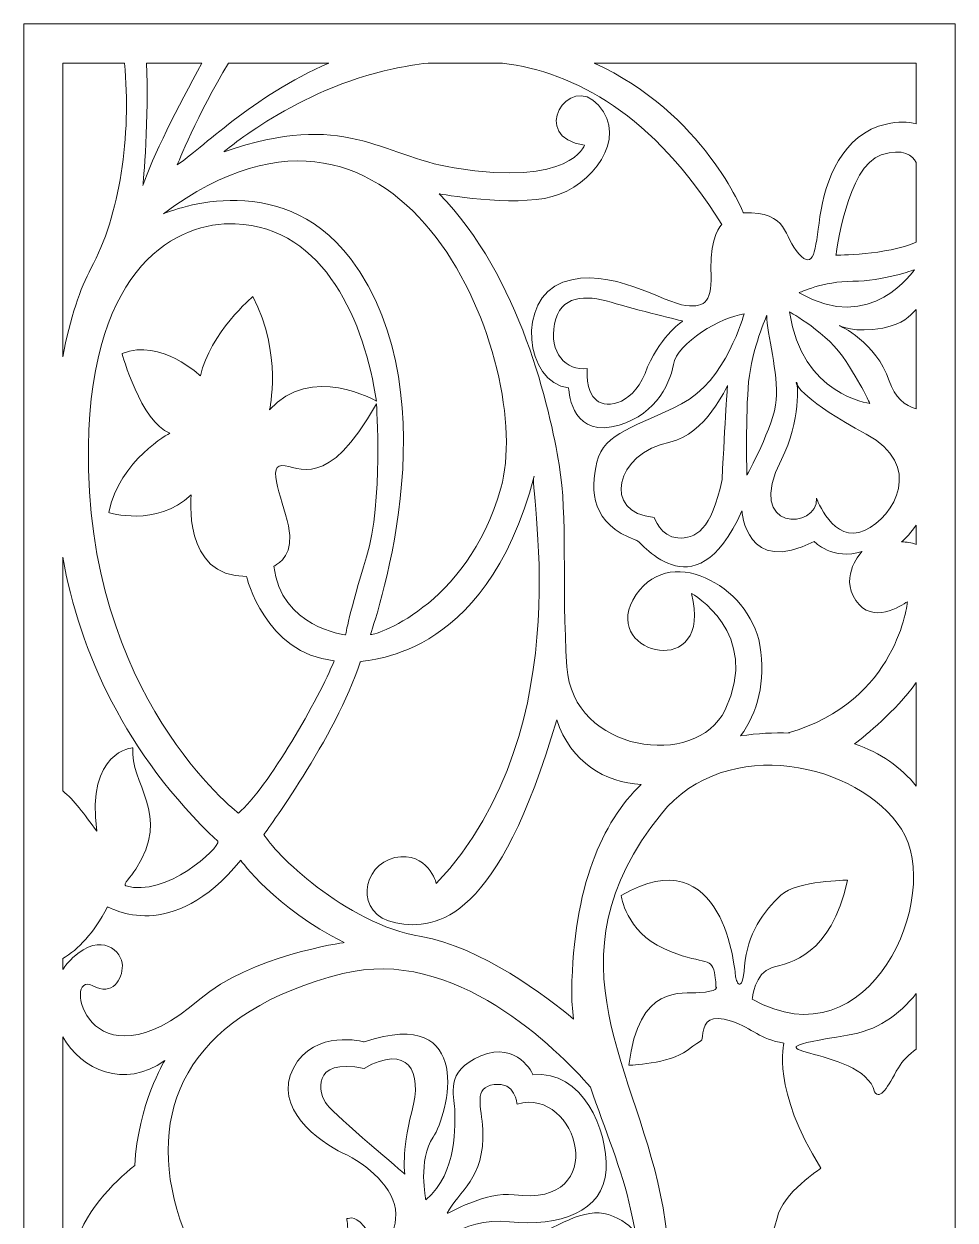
# Model space of a CAD drawing. Header units: centimetres. Extents: x -9.5 to 9.1, y -12.9 to 13.6.
# Drawn here: x 0.66 to 9.12, y 2.77 to 13.62 of the extents above; entities that cross this region are included whole.
import ezdxf

# ---------------------------------------------------------------- set-up
doc = ezdxf.new("R2010")
doc.units = ezdxf.units.CM
doc.header["$MEASUREMENT"] = 0
doc.layers.add('layer 1', color=7, linetype='Continuous')

msp = doc.modelspace()

# ---------------------------------------------------------------- linework, layer by layer
at = {"layer": 'layer 1', "color": 242, "lineweight": 9}
for points, knots in [([(0.66055, 13.62395), (0.66055, 13.62395), (1.52213, 13.62395), (1.52213, 13.62395), (1.52213, 13.62395), (1.52213, 13.62395), (1.72008, 13.62395), (1.72008, 13.62395), (1.72008, 13.62395), (1.72008, 13.62395), (2.47396, 13.62395), (2.47396, 13.62395), (2.47396, 13.62395), (2.47396, 13.62395), (2.76119, 13.62395), (2.76119, 13.62395), (2.76119, 13.62395), (2.76119, 13.62395), (9.11669, 13.62395), (9.11669, 13.62395), (9.11669, 13.62395), (9.11669, 13.62395), (9.11669, 12.44206), (9.11669, 12.44206), (9.11669, 12.44206), (9.11669, 12.44206), (9.11669, 11.17167), (9.11669, 11.17167), (9.11669, 11.17167), (9.11669, 11.17167), (9.11669, 10.15426), (9.11669, 10.15426), (9.11669, 10.15426), (9.11669, 10.15426), (9.11669, 9.84898), (9.11669, 9.84898), (9.11669, 9.84898), (9.11669, 9.84898), (9.11669, 3.67376), (9.11669, 3.67376), (9.11669, 3.67376), (9.11669, 3.67376), (9.11669, 3.11255), (9.11669, 3.11255), (9.11669, 3.11255), (9.11669, 3.11255), (9.11669, 2.67914), (9.11669, 2.67914), (9.11669, 2.67914), (9.11669, 2.67914), (9.11669, 1.79197), (9.11669, 1.79197), (9.11669, 1.79197), (9.11669, 1.79197), (9.11669, -2.41569), (9.11669, -2.41569), (9.11669, -2.41569), (9.11669, -2.41569), (9.11669, -2.86143), (9.11669, -2.86143), (9.11669, -2.86143), (9.11669, -2.86143), (9.11669, -6.16252), (9.11669, -6.16252), (9.11669, -6.16252), (9.11669, -6.16252), (9.11669, -8.37436), (9.11669, -8.37436), (9.11669, -8.37436), (9.11669, -8.37436), (9.11669, -10.12692), (9.11669, -10.12692), (9.11669, -10.12692), (9.11669, -10.12692), (9.11669, -10.74011), (9.11669, -10.74011), (9.11669, -10.74011), (9.11669, -10.74011), (9.11669, -11.76741), (9.11669, -11.76741), (9.11669, -11.76741), (9.11669, -11.76741), (9.11669, -12.38402), (9.11669, -12.38402), (9.11669, -12.38402), (9.11669, -12.38402), (9.11669, -12.67373), (9.11669, -12.67373), (9.11669, -12.67373), (9.11669, -12.67373), (9.11669, -12.87197), (9.11669, -12.87197), (9.11669, -12.87197), (9.11669, -12.87197), (8.95641, -12.87197), (8.95641, -12.87197), (8.95641, -12.87197), (8.95641, -12.87197), (8.24665, -12.87197), (8.24665, -12.87197), (8.24665, -12.87197), (8.24665, -12.87197), (7.98841, -12.87197), (7.98841, -12.87197), (7.98841, -12.87197), (7.98841, -12.87197), (7.01278, -12.87197), (7.01278, -12.87197), (7.01278, -12.87197), (7.01278, -12.87197), (6.68782, -12.87197), (6.68782, -12.87197), (6.68782, -12.87197), (6.68782, -12.87197), (5.78453, -12.87197), (5.78453, -12.87197), (5.78453, -12.87197), (5.78453, -12.87197), (3.74578, -12.87197), (3.74578, -12.87197), (3.74578, -12.87197), (3.74578, -12.87197), (2.51588, -12.87197), (2.51588, -12.87197), (2.51588, -12.87197), (2.51588, -12.87197), (1.77252, -12.87197), (1.77252, -12.87197), (1.77252, -12.87197), (1.77252, -12.87197), (1.7622, -12.87197), (1.7622, -12.87197), (1.7622, -12.87197), (1.7622, -12.87197), (1.53971, -12.87197), (1.53971, -12.87197), (1.53971, -12.87197), (1.53971, -12.87197), (0.66055, -12.87197), (0.66055, -12.87197), (0.66055, -12.87197), (0.66055, -12.87197), (0.66055, -10.93718), (0.66055, -10.93718), (0.66055, -10.93718), (0.66055, -10.93718), (0.66055, -10.2472), (0.66055, -10.2472), (0.66055, -10.2472), (0.66055, -10.2472), (0.66055, -6.91319), (0.66055, -6.91319), (0.66055, -6.91319), (0.66055, -6.91319), (0.66055, -6.44379), (0.66055, -6.44379), (0.66055, -6.44379), (0.66055, -6.44379), (0.66055, -4.87781), (0.66055, -4.87781), (0.66055, -4.87781), (0.66055, -4.87781), (0.66055, -4.29674), (0.66055, -4.29674), (0.66055, -4.29674), (0.66055, -4.29674), (0.66055, 2.63289), (0.66055, 2.63289), (0.66055, 2.63289), (0.66055, 2.63289), (0.66055, 2.89547), (0.66055, 2.89547), (0.66055, 2.89547), (0.66055, 2.89547), (0.66055, 5.03908), (0.66055, 5.03908), (0.66055, 5.03908), (0.66055, 5.03908), (0.66055, 5.66925), (0.66055, 5.66925), (0.66055, 5.66925), (0.66055, 5.66925), (0.66055, 6.14098), (0.66055, 6.14098), (0.66055, 6.14098), (0.66055, 6.14098), (0.66055, 6.77482), (0.66055, 6.77482), (0.66055, 6.77482), (0.66055, 6.77482), (0.66055, 13.62395), (0.66055, 13.62395)], [0, 0, 0, 0, 0.02040816, 0.02040816, 0.02040816, 0.02040816, 0.04081633, 0.04081633, 0.04081633, 0.04081633, 0.06122449, 0.06122449, 0.06122449, 0.06122449, 0.08163265, 0.08163265, 0.08163265, 0.08163265, 0.10204082, 0.10204082, 0.10204082, 0.10204082, 0.12244898, 0.12244898, 0.12244898, 0.12244898, 0.14285714, 0.14285714, 0.14285714, 0.14285714, 0.16326531, 0.16326531, 0.16326531, 0.16326531, 0.18367347, 0.18367347, 0.18367347, 0.18367347, 0.20408163, 0.20408163, 0.20408163, 0.20408163, 0.2244898, 0.2244898, 0.2244898, 0.2244898, 0.24489796, 0.24489796, 0.24489796, 0.24489796, 0.26530612, 0.26530612, 0.26530612, 0.26530612, 0.28571429, 0.28571429, 0.28571429, 0.28571429, 0.30612245, 0.30612245, 0.30612245, 0.30612245, 0.32653061, 0.32653061, 0.32653061, 0.32653061, 0.34693878, 0.34693878, 0.34693878, 0.34693878, 0.36734694, 0.36734694, 0.36734694, 0.36734694, 0.3877551, 0.3877551, 0.3877551, 0.3877551, 0.40816327, 0.40816327, 0.40816327, 0.40816327, 0.42857143, 0.42857143, 0.42857143, 0.42857143, 0.44897959, 0.44897959, 0.44897959, 0.44897959, 0.46938776, 0.46938776, 0.46938776, 0.46938776, 0.48979592, 0.48979592, 0.48979592, 0.48979592, 0.51020408, 0.51020408, 0.51020408, 0.51020408, 0.53061224, 0.53061224, 0.53061224, 0.53061224, 0.55102041, 0.55102041, 0.55102041, 0.55102041, 0.57142857, 0.57142857, 0.57142857, 0.57142857, 0.59183673, 0.59183673, 0.59183673, 0.59183673, 0.6122449, 0.6122449, 0.6122449, 0.6122449, 0.63265306, 0.63265306, 0.63265306, 0.63265306, 0.65306122, 0.65306122, 0.65306122, 0.65306122, 0.67346939, 0.67346939, 0.67346939, 0.67346939, 0.69387755, 0.69387755, 0.69387755, 0.69387755, 0.71428571, 0.71428571, 0.71428571, 0.71428571, 0.73469388, 0.73469388, 0.73469388, 0.73469388, 0.75510204, 0.75510204, 0.75510204, 0.75510204, 0.7755102, 0.7755102, 0.7755102, 0.7755102, 0.79591837, 0.79591837, 0.79591837, 0.79591837, 0.81632653, 0.81632653, 0.81632653, 0.81632653, 0.83673469, 0.83673469, 0.83673469, 0.83673469, 0.85714286, 0.85714286, 0.85714286, 0.85714286, 0.87755102, 0.87755102, 0.87755102, 0.87755102, 0.89795918, 0.89795918, 0.89795918, 0.89795918, 0.91836735, 0.91836735, 0.91836735, 0.91836735, 0.93877551, 0.93877551, 0.93877551, 0.93877551, 0.95918367, 0.95918367, 0.95918367, 0.95918367, 1, 1, 1, 1]), ([(3.80827, 8.08123), (3.81132, 8.06092), (4.68094, 8.31624), (4.99204, 9.41114), (4.99204, 9.41114), (5.30315, 10.50604), (4.1348, 13.5475), (1.92879, 11.90145), (1.92879, 11.90145), (1.92879, 11.90145), (2.97535, 12.35516), (3.6253, 11.49476), (3.6253, 11.49476), (4.59226, 10.21461), (3.80522, 8.10153), (3.80827, 8.08123)], [0, 0, 0, 0, 0.2, 0.2, 0.2, 0.2, 0.4, 0.4, 0.4, 0.4, 0.6, 0.6, 0.6, 0.6, 1, 1, 1, 1]), ([(1.01289, 13.26878), (1.01289, 13.26878), (1.57401, 13.26878), (1.57401, 13.26878), (1.57401, 13.26878), (1.63724, 12.60866), (1.53203, 11.88565), (1.2693, 11.40395), (1.2693, 11.40395), (1.17558, 11.23212), (1.07889, 10.95258), (1.01289, 10.60141), (1.01289, 10.60141), (1.01289, 10.60141), (1.01289, 13.26878), (1.01289, 13.26878)], [0, 0, 0, 0, 0.2, 0.2, 0.2, 0.2, 0.4, 0.4, 0.4, 0.4, 0.6, 0.6, 0.6, 0.6, 1, 1, 1, 1]), ([(1.77279, 13.26878), (1.77279, 13.26878), (2.27706, 13.26878), (2.27706, 13.26878), (2.27706, 13.26878), (2.06134, 12.87274), (1.82312, 12.40972), (1.74197, 12.15685), (1.74197, 12.15685), (1.74197, 12.15685), (1.80012, 12.80181), (1.77279, 13.26878)], [0, 0, 0, 0, 0.25, 0.25, 0.25, 0.25, 0.5, 0.5, 0.5, 0.5, 1, 1, 1, 1]), ([(2.51974, 13.26878), (2.51974, 13.26878), (3.42992, 13.26878), (3.42992, 13.26878), (3.42992, 13.26878), (2.73271, 12.96676), (2.27051, 12.48643), (2.05362, 12.34524), (2.05362, 12.34524), (2.05362, 12.34524), (2.23631, 12.80598), (2.51974, 13.26878)], [0, 0, 0, 0, 0.25, 0.25, 0.25, 0.25, 0.5, 0.5, 0.5, 0.5, 1, 1, 1, 1]), ([(7.61151, 7.18567), (7.4718, 7.19101), (7.32181, 7.18472), (7.1691, 7.16001), (7.1691, 7.16001), (7.32149, 7.37089), (7.40004, 7.65066), (7.34382, 7.98423), (7.34382, 7.98423), (7.25304, 8.52315), (6.49236, 8.94155), (6.19134, 8.39436), (6.19134, 8.39436), (5.91614, 7.894), (6.92934, 7.65814), (6.7227, 8.45367), (6.7227, 8.45367), (6.7227, 8.45367), (7.36335, 8.09579), (7.02771, 7.3962), (7.02771, 7.3962), (6.76699, 6.85266), (5.64035, 7.0108), (5.59113, 7.78657), (5.59113, 7.78657), (5.54191, 8.56234), (5.60166, 9.13592), (5.52097, 9.62395), (5.52097, 9.62395), (5.44028, 10.11197), (5.17001, 11.336), (4.43019, 12.08177), (4.43019, 12.08177), (4.43019, 12.08177), (5.10228, 11.95945), (5.45901, 12.0563), (5.45901, 12.0563), (5.81574, 12.15315), (6.15207, 12.5792), (5.87951, 12.88578), (5.87951, 12.88578), (5.60695, 13.19236), (5.23879, 12.58717), (5.75182, 12.52428), (5.75182, 12.52428), (5.75182, 12.52428), (5.62989, 12.14225), (4.56809, 12.31689), (4.56809, 12.31689), (3.89005, 12.42838), (3.58094, 12.84491), (2.47837, 12.46394), (2.47837, 12.46394), (2.47837, 12.46394), (3.13949, 13.03283), (4.01339, 13.21622), (4.01339, 13.21622), (4.11564, 13.23768), (4.22176, 13.25582), (4.3309, 13.26878), (4.3309, 13.26878), (4.3309, 13.26878), (5.00654, 13.26878), (5.00654, 13.26878), (5.00654, 13.26878), (5.66572, 13.18211), (6.3733, 12.80944), (6.99711, 11.80332), (6.99711, 11.80332), (6.99711, 11.80332), (6.88775, 11.69271), (6.89947, 11.39776), (6.89947, 11.39776), (6.9112, 11.10282), (6.85838, 11.04969), (6.6704, 11.0674), (6.6704, 11.0674), (6.48241, 11.08511), (5.97781, 11.43384), (5.55458, 11.2787), (5.55458, 11.2787), (5.13135, 11.12356), (5.20841, 10.36821), (5.60681, 10.31903), (5.60681, 10.31903), (5.60681, 10.31903), (5.62307, 9.89284), (5.99708, 9.96661), (5.99708, 9.96661), (6.37109, 10.04037), (6.52557, 10.33543), (6.55809, 10.53213), (6.55809, 10.53213), (6.59062, 10.72884), (6.99715, 10.96652), (7.20041, 10.99111), (7.20041, 10.99111), (7.20041, 10.99111), (7.03653, 10.37791), (6.63167, 10.17385), (6.63167, 10.17385), (6.22681, 9.96979), (5.92826, 9.91534), (5.86398, 9.64689), (5.86398, 9.64689), (5.79969, 9.37843), (5.81556, 9.08626), (6.21846, 8.93734), (6.21846, 8.93734), (6.23497, 8.97419), (6.74201, 8.21983), (7.18107, 9.20383), (7.18107, 9.20383), (7.18107, 9.20383), (7.21954, 8.60391), (7.83616, 8.92644), (7.83616, 8.92644), (7.83616, 8.92644), (8.00959, 8.74584), (8.27293, 8.83614), (8.27293, 8.83614), (8.27293, 8.83614), (8.06095, 8.61686), (8.21511, 8.39107), (8.21511, 8.39107), (8.36926, 8.16527), (8.62621, 8.34588), (8.684, 8.37815), (8.684, 8.37815), (8.684, 8.37815), (8.59743, 7.47091), (7.60045, 7.18852), (7.60045, 7.18852), (7.60045, 7.18852), (7.61151, 7.18567), (7.61151, 7.18567)], [0, 0, 0, 0, 0.02857143, 0.02857143, 0.02857143, 0.02857143, 0.05714286, 0.05714286, 0.05714286, 0.05714286, 0.08571429, 0.08571429, 0.08571429, 0.08571429, 0.11428571, 0.11428571, 0.11428571, 0.11428571, 0.14285714, 0.14285714, 0.14285714, 0.14285714, 0.17142857, 0.17142857, 0.17142857, 0.17142857, 0.2, 0.2, 0.2, 0.2, 0.22857143, 0.22857143, 0.22857143, 0.22857143, 0.25714286, 0.25714286, 0.25714286, 0.25714286, 0.28571429, 0.28571429, 0.28571429, 0.28571429, 0.31428571, 0.31428571, 0.31428571, 0.31428571, 0.34285714, 0.34285714, 0.34285714, 0.34285714, 0.37142857, 0.37142857, 0.37142857, 0.37142857, 0.4, 0.4, 0.4, 0.4, 0.42857143, 0.42857143, 0.42857143, 0.42857143, 0.45714286, 0.45714286, 0.45714286, 0.45714286, 0.48571429, 0.48571429, 0.48571429, 0.48571429, 0.51428571, 0.51428571, 0.51428571, 0.51428571, 0.54285714, 0.54285714, 0.54285714, 0.54285714, 0.57142857, 0.57142857, 0.57142857, 0.57142857, 0.6, 0.6, 0.6, 0.6, 0.62857143, 0.62857143, 0.62857143, 0.62857143, 0.65714286, 0.65714286, 0.65714286, 0.65714286, 0.68571429, 0.68571429, 0.68571429, 0.68571429, 0.71428571, 0.71428571, 0.71428571, 0.71428571, 0.74285714, 0.74285714, 0.74285714, 0.74285714, 0.77142857, 0.77142857, 0.77142857, 0.77142857, 0.8, 0.8, 0.8, 0.8, 0.82857143, 0.82857143, 0.82857143, 0.82857143, 0.85714286, 0.85714286, 0.85714286, 0.85714286, 0.88571429, 0.88571429, 0.88571429, 0.88571429, 0.91428571, 0.91428571, 0.91428571, 0.91428571, 0.94285714, 0.94285714, 0.94285714, 0.94285714, 1, 1, 1, 1]), ([(5.8381, 13.26878), (5.8381, 13.26878), (8.76435, 13.26878), (8.76435, 13.26878), (8.76435, 13.26878), (8.76435, 13.26878), (8.76435, 12.71757), (8.76435, 12.71757), (8.76435, 12.71757), (8.68901, 12.73573), (8.59924, 12.7387), (8.49268, 12.71535), (8.49268, 12.71535), (8.09529, 12.62826), (7.93431, 12.19783), (7.88967, 11.87529), (7.88967, 11.87529), (7.84502, 11.55276), (7.83805, 11.38774), (7.69667, 11.53775), (7.69667, 11.53775), (7.55529, 11.68777), (7.6133, 11.9215), (7.19384, 11.90976), (7.19384, 11.90976), (7.19384, 11.90976), (6.83671, 12.8135), (5.8381, 13.26878)], [0, 0, 0, 0, 0.125, 0.125, 0.125, 0.125, 0.25, 0.25, 0.25, 0.25, 0.375, 0.375, 0.375, 0.375, 0.5, 0.5, 0.5, 0.5, 0.625, 0.625, 0.625, 0.625, 0.75, 0.75, 0.75, 0.75, 1, 1, 1, 1]), ([(8.76435, 12.36483), (8.76435, 12.36483), (8.76435, 11.64164), (8.76435, 11.64164), (8.76435, 11.64164), (8.49589, 11.52516), (8.03496, 11.52466), (8.03496, 11.52466), (8.03496, 11.52466), (8.03496, 11.52466), (8.13326, 12.33153), (8.44643, 12.43635), (8.44643, 12.43635), (8.64935, 12.49961), (8.73127, 12.42999), (8.76435, 12.36483)], [0, 0, 0, 0, 0.2, 0.2, 0.2, 0.2, 0.4, 0.4, 0.4, 0.4, 0.6, 0.6, 0.6, 0.6, 1, 1, 1, 1]), ([(2.60828, 6.45995), (2.60828, 6.45995), (1.21217, 7.52631), (1.24622, 9.7864), (1.24622, 9.7864), (1.27119, 11.44379), (2.06102, 11.82838), (2.57913, 11.80939), (2.57913, 11.80939), (3.39858, 11.77939), (3.75626, 10.90326), (3.86206, 10.19972), (3.86206, 10.19972), (3.86206, 10.19972), (3.26388, 10.54508), (2.89078, 10.11922), (2.89078, 10.11922), (2.89078, 10.11922), (3.01031, 10.63001), (2.73996, 11.14947), (2.73996, 11.14947), (2.73996, 11.14947), (2.34777, 10.81749), (2.26352, 10.42829), (2.26352, 10.42829), (2.26352, 10.42829), (1.90864, 10.77047), (1.55133, 10.63345), (1.55133, 10.63345), (1.55133, 10.63345), (1.72222, 10.00704), (1.98632, 9.90916), (1.98632, 9.90916), (1.98632, 9.90916), (1.52843, 9.66774), (1.43217, 9.18828), (1.43217, 9.18828), (1.43217, 9.18828), (1.86251, 9.05128), (2.1796, 9.3481), (2.1796, 9.3481), (2.1796, 9.3481), (2.0951, 8.60153), (2.68196, 8.60841), (2.68196, 8.60841), (2.68196, 8.60841), (2.84849, 7.90743), (3.47811, 7.84266), (3.47811, 7.84266), (3.34414, 7.50882), (2.87394, 6.68197), (2.60828, 6.45995)], [0, 0, 0, 0, 0.07142857, 0.07142857, 0.07142857, 0.07142857, 0.14285714, 0.14285714, 0.14285714, 0.14285714, 0.21428571, 0.21428571, 0.21428571, 0.21428571, 0.28571429, 0.28571429, 0.28571429, 0.28571429, 0.35714286, 0.35714286, 0.35714286, 0.35714286, 0.42857143, 0.42857143, 0.42857143, 0.42857143, 0.5, 0.5, 0.5, 0.5, 0.57142857, 0.57142857, 0.57142857, 0.57142857, 0.64285714, 0.64285714, 0.64285714, 0.64285714, 0.71428571, 0.71428571, 0.71428571, 0.71428571, 0.78571429, 0.78571429, 0.78571429, 0.78571429, 0.85714286, 0.85714286, 0.85714286, 0.85714286, 1, 1, 1, 1]), ([(8.74712, 11.39286), (8.74712, 11.39286), (8.35583, 10.79718), (7.70103, 11.18357), (7.70103, 11.18357), (7.70103, 11.18357), (7.91664, 11.28821), (8.18814, 11.28821), (8.18814, 11.28821), (8.45965, 11.28821), (8.74712, 11.39286), (8.74712, 11.39286)], [0, 0, 0, 0, 0.25, 0.25, 0.25, 0.25, 0.5, 0.5, 0.5, 0.5, 1, 1, 1, 1]), ([(6.64441, 10.92634), (6.64441, 10.92634), (6.22681, 11.02623), (5.99323, 11.09758), (5.99323, 11.09758), (5.75966, 11.16893), (5.53084, 11.16022), (5.4789, 10.90176), (5.4789, 10.90176), (5.42696, 10.64329), (5.58401, 10.46832), (5.77512, 10.49686), (5.77512, 10.49686), (5.77512, 10.49686), (5.75966, 10.28647), (5.85955, 10.20718), (5.85955, 10.20718), (5.95944, 10.12789), (6.21033, 10.16836), (6.32358, 10.51084), (6.32358, 10.51084), (6.46042, 10.81372), (6.64441, 10.92634), (6.64441, 10.92634)], [0, 0, 0, 0, 0.14285714, 0.14285714, 0.14285714, 0.14285714, 0.28571429, 0.28571429, 0.28571429, 0.28571429, 0.42857143, 0.42857143, 0.42857143, 0.42857143, 0.57142857, 0.57142857, 0.57142857, 0.57142857, 0.71428571, 0.71428571, 0.71428571, 0.71428571, 1, 1, 1, 1]), ([(7.22608, 9.52779), (7.22608, 9.52779), (7.47134, 9.97162), (7.49301, 10.21091), (7.49301, 10.21091), (7.51468, 10.45021), (7.40658, 10.81123), (7.40658, 10.97801), (7.40658, 10.97801), (7.40658, 10.97801), (7.27098, 10.67344), (7.24212, 10.37615), (7.24212, 10.37615), (7.21326, 10.07886), (7.22608, 9.52779), (7.22608, 9.52779)], [0, 0, 0, 0, 0.2, 0.2, 0.2, 0.2, 0.4, 0.4, 0.4, 0.4, 0.6, 0.6, 0.6, 0.6, 1, 1, 1, 1]), ([(8.34103, 10.17956), (8.34103, 10.17956), (7.72382, 10.25134), (7.61304, 11.00911), (7.61304, 11.00911), (7.61304, 11.00911), (7.96233, 10.82221), (8.1285, 10.55899), (8.1285, 10.55899), (8.29467, 10.29576), (8.34103, 10.17956), (8.34103, 10.17956)], [0, 0, 0, 0, 0.25, 0.25, 0.25, 0.25, 0.5, 0.5, 0.5, 0.5, 1, 1, 1, 1]), ([(8.76435, 11.0325), (8.76435, 11.0325), (8.76435, 10.12839), (8.76435, 10.12839), (8.76435, 10.12839), (8.66227, 10.15768), (8.56979, 10.2316), (8.51798, 10.38522), (8.51798, 10.38522), (8.40012, 10.73465), (8.06694, 10.88493), (8.06694, 10.88493), (8.06694, 10.88493), (8.06694, 10.88493), (8.20498, 10.81292), (8.46019, 10.86348), (8.46019, 10.86348), (8.65949, 10.90298), (8.69268, 10.9667), (8.76435, 11.0325)], [0, 0, 0, 0, 0.16666667, 0.16666667, 0.16666667, 0.16666667, 0.33333333, 0.33333333, 0.33333333, 0.33333333, 0.5, 0.5, 0.5, 0.5, 0.66666667, 0.66666667, 0.66666667, 0.66666667, 1, 1, 1, 1]), ([(7.05021, 10.34011), (7.05021, 10.34011), (6.84811, 9.89225), (6.52764, 9.828), (6.52764, 9.828), (6.02746, 9.72771), (5.90833, 9.18147), (6.38347, 9.14477), (6.38347, 9.14477), (6.38347, 9.14477), (6.44176, 8.96651), (6.59922, 8.95769), (6.59922, 8.95769), (6.75668, 8.94887), (6.9067, 9.02509), (7.00096, 9.48952), (7.00096, 9.48952), (7.0272, 10.02742), (7.05021, 10.34011), (7.05021, 10.34011)], [0, 0, 0, 0, 0.16666667, 0.16666667, 0.16666667, 0.16666667, 0.33333333, 0.33333333, 0.33333333, 0.33333333, 0.5, 0.5, 0.5, 0.5, 0.66666667, 0.66666667, 0.66666667, 0.66666667, 1, 1, 1, 1]), ([(7.67609, 10.3703), (7.68872, 10.38563), (7.71856, 10.01421), (7.53965, 9.67023), (7.53965, 9.67023), (7.19254, 9.00302), (7.8791, 9.03405), (7.85878, 9.31857), (7.85878, 9.31857), (7.85878, 9.31857), (8.00999, 8.89669), (8.29311, 9.02575), (8.29311, 9.02575), (8.57623, 9.1548), (8.82908, 9.62373), (8.31032, 9.90016), (8.31032, 9.90016), (7.74981, 10.19887), (7.66346, 10.35496), (7.67609, 10.3703)], [0, 0, 0, 0, 0.16666667, 0.16666667, 0.16666667, 0.16666667, 0.33333333, 0.33333333, 0.33333333, 0.33333333, 0.5, 0.5, 0.5, 0.5, 0.66666667, 0.66666667, 0.66666667, 0.66666667, 1, 1, 1, 1]), ([(3.58148, 8.07709), (3.58148, 8.07709), (2.98984, 8.14796), (2.93118, 8.70229), (2.93118, 8.70229), (2.93118, 8.70229), (3.09023, 8.76501), (3.07557, 8.97935), (3.07557, 8.97935), (3.06091, 9.19369), (2.84828, 9.61498), (3.00225, 9.61498), (3.00225, 9.61498), (3.15622, 9.61498), (3.41444, 9.37108), (3.8617, 10.1767), (3.8617, 10.1767), (3.8617, 10.1767), (3.92548, 9.28977), (3.7715, 8.78718), (3.7715, 8.78718), (3.61753, 8.28459), (3.58148, 8.07709), (3.58148, 8.07709)], [0, 0, 0, 0, 0.14285714, 0.14285714, 0.14285714, 0.14285714, 0.28571429, 0.28571429, 0.28571429, 0.28571429, 0.42857143, 0.42857143, 0.42857143, 0.42857143, 0.57142857, 0.57142857, 0.57142857, 0.57142857, 0.71428571, 0.71428571, 0.71428571, 0.71428571, 1, 1, 1, 1]), ([(6.26558, 6.72083), (5.91051, 6.37548), (5.65015, 5.796), (5.63545, 4.84969), (5.63545, 4.84969), (5.63412, 4.76421), (5.64025, 4.67746), (5.65209, 4.58983), (5.65209, 4.58983), (5.40928, 4.79092), (4.80914, 5.24782), (4.26907, 5.33856), (4.26907, 5.33856), (3.57216, 5.45564), (2.92261, 6.11155), (2.84044, 6.26687), (2.84044, 6.26687), (2.84044, 6.26687), (3.49862, 7.15698), (3.71433, 7.83004), (3.71433, 7.83004), (3.71441, 7.8611), (4.84543, 7.80278), (5.29567, 9.51919), (5.29567, 9.51919), (5.22191, 9.49789), (5.75817, 7.25317), (4.40566, 5.81996), (4.40566, 5.81996), (4.40566, 5.81996), (4.33088, 6.11619), (4.03034, 6.0556), (4.03034, 6.0556), (3.7298, 5.99501), (3.65524, 5.53643), (4.03702, 5.46314), (4.03702, 5.46314), (4.41879, 5.38986), (4.97059, 5.4949), (5.49882, 7.30809), (5.49882, 7.30809), (5.6298, 6.91821), (5.93734, 6.73546), (6.26558, 6.72083)], [0, 0, 0, 0, 0.08333333, 0.08333333, 0.08333333, 0.08333333, 0.16666667, 0.16666667, 0.16666667, 0.16666667, 0.25, 0.25, 0.25, 0.25, 0.33333333, 0.33333333, 0.33333333, 0.33333333, 0.41666667, 0.41666667, 0.41666667, 0.41666667, 0.5, 0.5, 0.5, 0.5, 0.58333333, 0.58333333, 0.58333333, 0.58333333, 0.66666667, 0.66666667, 0.66666667, 0.66666667, 0.75, 0.75, 0.75, 0.75, 0.83333333, 0.83333333, 0.83333333, 0.83333333, 1, 1, 1, 1]), ([(8.76435, 9.07402), (8.76435, 9.07402), (8.76435, 8.89935), (8.76435, 8.89935), (8.76435, 8.89935), (8.72054, 8.91552), (8.67508, 8.92291), (8.63061, 8.92147), (8.63061, 8.92147), (8.63061, 8.92147), (8.69673, 8.97595), (8.76435, 9.07402)], [0, 0, 0, 0, 0.25, 0.25, 0.25, 0.25, 0.5, 0.5, 0.5, 0.5, 1, 1, 1, 1]), ([(1.01289, 6.66069), (1.01289, 6.66069), (1.01289, 8.78317), (1.01289, 8.78317), (1.01289, 8.78317), (1.17033, 7.92398), (1.57645, 6.9972), (2.422, 6.20426), (2.422, 6.20426), (2.44367, 6.14638), (1.94759, 5.69036), (1.58556, 5.80006), (1.58556, 5.80006), (1.55416, 5.80957), (1.63293, 5.8852), (1.6758, 5.9503), (1.6758, 5.9503), (2.00363, 6.4478), (1.6195, 6.73335), (1.64962, 7.05255), (1.64962, 7.05255), (1.64962, 7.05255), (1.2269, 7.02661), (1.32248, 6.29497), (1.32248, 6.29497), (1.20525, 6.45407), (1.11707, 6.57846), (1.01289, 6.66069)], [0, 0, 0, 0, 0.125, 0.125, 0.125, 0.125, 0.25, 0.25, 0.25, 0.25, 0.375, 0.375, 0.375, 0.375, 0.5, 0.5, 0.5, 0.5, 0.625, 0.625, 0.625, 0.625, 0.75, 0.75, 0.75, 0.75, 1, 1, 1, 1]), ([(8.76435, 6.70454), (8.62688, 6.875), (8.4411, 7.01079), (8.20304, 7.08821), (8.20304, 7.08821), (8.31323, 7.17116), (8.56563, 7.37554), (8.76435, 7.6444), (8.76435, 7.6444), (8.76435, 7.6444), (8.76435, 6.70454), (8.76435, 6.70454)], [0, 0, 0, 0, 0.25, 0.25, 0.25, 0.25, 0.5, 0.5, 0.5, 0.5, 1, 1, 1, 1]), ([(6.94727, 4.87874), (6.9578, 4.87936), (6.95933, 4.8423), (6.79664, 4.83015), (6.79664, 4.83015), (6.63396, 4.818), (6.23951, 4.91127), (6.15516, 4.17026), (6.15516, 4.17026), (6.15516, 4.17026), (6.5202, 4.18391), (6.68289, 4.30538), (6.68289, 4.30538), (6.84557, 4.42686), (6.80873, 4.36246), (6.82677, 4.46572), (6.82677, 4.46572), (6.84481, 4.56897), (6.88989, 4.63626), (7.08666, 4.57036), (7.08666, 4.57036), (7.28343, 4.50447), (7.34081, 4.40567), (7.56223, 4.37271), (7.56223, 4.37271), (7.56223, 4.37271), (7.44804, 3.94673), (7.89885, 3.23544), (7.89885, 3.23544), (7.89885, 3.23544), (7.54912, 3.01136), (7.49983, 2.78421), (7.49983, 2.78421), (7.45054, 2.55707), (7.39729, 2.56102), (7.31279, 2.45454), (7.31279, 2.45454), (7.22829, 2.34807), (6.8423, 1.9476), (6.52543, 1.45781), (6.52543, 1.45781), (6.52543, 1.45781), (6.59904, 2.09601), (6.46466, 2.87682), (6.46466, 2.87682), (6.25, 4.12419), (5.37088, 5.11994), (6.4492, 6.45336), (6.4492, 6.45336), (7.04012, 7.18409), (8.24023, 6.91596), (8.62886, 6.31268), (8.62886, 6.31268), (9.0175, 5.70939), (8.34142, 4.16539), (7.27497, 4.77124), (7.27497, 4.77124), (7.27497, 4.77124), (7.29373, 5.01236), (7.45642, 5.05792), (7.45642, 5.05792), (7.6191, 5.10347), (7.98625, 5.15814), (8.1399, 5.85055), (8.1399, 5.85055), (8.1399, 5.85055), (7.688, 5.85055), (7.53435, 5.71389), (7.53435, 5.71389), (7.3807, 5.57723), (7.22648, 5.35535), (7.20473, 5.07175), (7.20473, 5.07175), (7.18299, 4.78814), (7.12147, 4.94815), (7.12147, 4.98086), (7.12147, 4.98086), (7.12147, 5.01357), (7.01983, 6.25992), (6.0834, 5.71261), (6.0834, 5.71261), (6.0834, 5.71261), (6.12721, 5.38419), (6.47109, 5.23007), (6.47109, 5.23007), (6.81497, 5.07596), (6.90488, 5.16099), (6.93134, 5.01222), (6.93134, 5.01222), (6.9578, 4.86344), (6.93675, 4.87812), (6.94727, 4.87874)], [0, 0, 0, 0, 0.04166667, 0.04166667, 0.04166667, 0.04166667, 0.08333333, 0.08333333, 0.08333333, 0.08333333, 0.125, 0.125, 0.125, 0.125, 0.16666667, 0.16666667, 0.16666667, 0.16666667, 0.20833333, 0.20833333, 0.20833333, 0.20833333, 0.25, 0.25, 0.25, 0.25, 0.29166667, 0.29166667, 0.29166667, 0.29166667, 0.33333333, 0.33333333, 0.33333333, 0.33333333, 0.375, 0.375, 0.375, 0.375, 0.41666667, 0.41666667, 0.41666667, 0.41666667, 0.45833333, 0.45833333, 0.45833333, 0.45833333, 0.5, 0.5, 0.5, 0.5, 0.54166667, 0.54166667, 0.54166667, 0.54166667, 0.58333333, 0.58333333, 0.58333333, 0.58333333, 0.625, 0.625, 0.625, 0.625, 0.66666667, 0.66666667, 0.66666667, 0.66666667, 0.70833333, 0.70833333, 0.70833333, 0.70833333, 0.75, 0.75, 0.75, 0.75, 0.79166667, 0.79166667, 0.79166667, 0.79166667, 0.83333333, 0.83333333, 0.83333333, 0.83333333, 0.875, 0.875, 0.875, 0.875, 0.91666667, 0.91666667, 0.91666667, 0.91666667, 1, 1, 1, 1]), ([(1.01289, 5.03891), (1.01289, 5.03891), (1.01289, 5.13918), (1.01289, 5.13918), (1.01289, 5.13918), (1.1543, 5.22292), (1.29528, 5.36834), (1.41827, 5.6084), (1.41827, 5.6084), (1.44531, 5.6065), (1.99989, 5.25682), (2.62937, 6.03123), (2.62937, 6.03123), (2.62937, 6.03123), (2.9412, 5.59644), (3.56863, 5.28492), (3.56863, 5.28492), (3.56863, 5.28492), (2.71227, 5.16329), (2.25913, 4.77161), (2.25913, 4.77161), (1.23838, 3.88922), (0.99794, 5.04632), (1.286, 4.89176), (1.286, 4.89176), (1.466, 4.79521), (1.55474, 4.95122), (1.55474, 5.075), (1.55474, 5.075), (1.55474, 5.19879), (1.36799, 5.39458), (1.10237, 5.14485), (1.10237, 5.14485), (1.06678, 5.1114), (1.03723, 5.07585), (1.01289, 5.03891)], [0, 0, 0, 0, 0.1, 0.1, 0.1, 0.1, 0.2, 0.2, 0.2, 0.2, 0.3, 0.3, 0.3, 0.3, 0.4, 0.4, 0.4, 0.4, 0.5, 0.5, 0.5, 0.5, 0.6, 0.6, 0.6, 0.6, 0.7, 0.7, 0.7, 0.7, 0.8, 0.8, 0.8, 0.8, 1, 1, 1, 1]), ([(5.80704, 3.97131), (5.93268, 3.59389), (6.09398, 3.21605), (6.17033, 2.86559), (6.17033, 2.86559), (6.18616, 2.79294), (6.2019, 2.7177), (6.21657, 2.64016), (6.21657, 2.64016), (6.17362, 2.71137), (6.0963, 2.77329), (5.96862, 2.81557), (5.96862, 2.81557), (5.54177, 2.95695), (4.88522, 2.09842), (4.3303, 2.47851), (4.3303, 2.47851), (4.3303, 2.47851), (4.62199, 2.80123), (5.07019, 2.75103), (5.07019, 2.75103), (5.51839, 2.70083), (5.92891, 2.84137), (5.94674, 3.22098), (5.94674, 3.22098), (5.96401, 3.58966), (5.7332, 4.12694), (5.28362, 4.08493), (5.28362, 4.08493), (5.28362, 4.08493), (5.14685, 4.39506), (4.81004, 4.2558), (4.81004, 4.2558), (4.47324, 4.11654), (4.5723, 3.89767), (4.5723, 3.77165), (4.5723, 3.77165), (4.5723, 3.64564), (4.60547, 3.19588), (4.30961, 2.94997), (4.30961, 2.94997), (4.30961, 2.94997), (4.2368, 3.31612), (4.37618, 3.51809), (4.37618, 3.51809), (4.51556, 3.72006), (4.76638, 4.72214), (3.75099, 4.38336), (3.75099, 4.38336), (3.75099, 4.38336), (3.30051, 4.50589), (3.10744, 4.14549), (3.10744, 4.14549), (2.91437, 3.78508), (3.34341, 3.47513), (3.55793, 3.37422), (3.55793, 3.37422), (3.77244, 3.27331), (4.03702, 3.05706), (4.03702, 2.81919), (4.03702, 2.81919), (4.03702, 2.58133), (3.90624, 2.48601), (3.78842, 2.65509), (3.78842, 2.65509), (3.67059, 2.82417), (3.62573, 2.77906), (3.59205, 2.77906), (3.59205, 2.77906), (3.59205, 2.77906), (3.64813, 2.49168), (3.47419, 2.42403), (3.47419, 2.42403), (3.30025, 2.35637), (3.23775, 2.26366), (3.26072, 2.08378), (3.26072, 2.08378), (3.26072, 2.08378), (2.3245, 1.88298), (2.04864, 2.86358), (2.04864, 2.86358), (1.77278, 3.84417), (2.21336, 4.66341), (3.55586, 5.00289), (3.55586, 5.00289), (4.56476, 5.25804), (5.50086, 4.31917), (5.80704, 3.97131)], [0, 0, 0, 0, 0.04347826, 0.04347826, 0.04347826, 0.04347826, 0.08695652, 0.08695652, 0.08695652, 0.08695652, 0.13043478, 0.13043478, 0.13043478, 0.13043478, 0.17391304, 0.17391304, 0.17391304, 0.17391304, 0.2173913, 0.2173913, 0.2173913, 0.2173913, 0.26086957, 0.26086957, 0.26086957, 0.26086957, 0.30434783, 0.30434783, 0.30434783, 0.30434783, 0.34782609, 0.34782609, 0.34782609, 0.34782609, 0.39130435, 0.39130435, 0.39130435, 0.39130435, 0.43478261, 0.43478261, 0.43478261, 0.43478261, 0.47826087, 0.47826087, 0.47826087, 0.47826087, 0.52173913, 0.52173913, 0.52173913, 0.52173913, 0.56521739, 0.56521739, 0.56521739, 0.56521739, 0.60869565, 0.60869565, 0.60869565, 0.60869565, 0.65217391, 0.65217391, 0.65217391, 0.65217391, 0.69565217, 0.69565217, 0.69565217, 0.69565217, 0.73913043, 0.73913043, 0.73913043, 0.73913043, 0.7826087, 0.7826087, 0.7826087, 0.7826087, 0.82608696, 0.82608696, 0.82608696, 0.82608696, 0.86956522, 0.86956522, 0.86956522, 0.86956522, 0.91304348, 0.91304348, 0.91304348, 0.91304348, 1, 1, 1, 1]), ([(8.14008, 4.44307), (8.39942, 4.48328), (8.60972, 4.62485), (8.76435, 4.82347), (8.76435, 4.82347), (8.76435, 4.82347), (8.76435, 4.31742), (8.76435, 4.31742), (8.76435, 4.31742), (8.69967, 4.26995), (8.63794, 4.21263), (8.60179, 4.14885), (8.60179, 4.14885), (8.49957, 3.96854), (8.44208, 3.85263), (8.38458, 3.9299), (8.38458, 3.9299), (8.28643, 4.35551), (7.00281, 4.26671), (8.14008, 4.44307)], [0, 0, 0, 0, 0.16666667, 0.16666667, 0.16666667, 0.16666667, 0.33333333, 0.33333333, 0.33333333, 0.33333333, 0.5, 0.5, 0.5, 0.5, 0.66666667, 0.66666667, 0.66666667, 0.66666667, 1, 1, 1, 1]), ([(1.66671, 3.26056), (1.47459, 3.10611), (1.1918, 2.82853), (1.11239, 2.48367), (1.11239, 2.48367), (1.11237, 2.49188), (1.07794, 2.56628), (1.01289, 2.65034), (1.01289, 2.65034), (1.01289, 2.65034), (1.01289, 4.42851), (1.01289, 4.42851), (1.01289, 4.42851), (1.18228, 4.13268), (1.57018, 3.94953), (1.93877, 4.21398), (1.93877, 4.21398), (1.93877, 4.21398), (1.69628, 3.81225), (1.66671, 3.26056)], [0, 0, 0, 0, 0.16666667, 0.16666667, 0.16666667, 0.16666667, 0.33333333, 0.33333333, 0.33333333, 0.33333333, 0.5, 0.5, 0.5, 0.5, 0.66666667, 0.66666667, 0.66666667, 0.66666667, 1, 1, 1, 1]), ([(4.12014, 3.18286), (4.12014, 3.18286), (3.4976, 3.70887), (3.41502, 3.81135), (3.41502, 3.81135), (3.33245, 3.91384), (3.25971, 4.24047), (3.7498, 4.14282), (3.7498, 4.14282), (4.14457, 4.36612), (4.2866, 4.12492), (4.18293, 3.74732), (4.18293, 3.74732), (4.08606, 3.37967), (4.12014, 3.18286), (4.12014, 3.18286)], [0, 0, 0, 0, 0.2, 0.2, 0.2, 0.2, 0.4, 0.4, 0.4, 0.4, 0.6, 0.6, 0.6, 0.6, 1, 1, 1, 1]), ([(4.50565, 2.82677), (4.50072, 2.8166), (4.85647, 3.03061), (5.1112, 2.99534), (5.1112, 2.99534), (5.99806, 2.87258), (5.69741, 3.97944), (5.13908, 3.81845), (5.13908, 3.81845), (5.13908, 3.81845), (5.12485, 4.02456), (4.93139, 3.99613), (4.93139, 3.99613), (4.73792, 3.9677), (4.81676, 3.79931), (4.82729, 3.58622), (4.82729, 3.58622), (4.84946, 3.13653), (4.6054, 3.03229), (4.50565, 2.82677)], [0, 0, 0, 0, 0.16666667, 0.16666667, 0.16666667, 0.16666667, 0.33333333, 0.33333333, 0.33333333, 0.33333333, 0.5, 0.5, 0.5, 0.5, 0.66666667, 0.66666667, 0.66666667, 0.66666667, 1, 1, 1, 1])]:
    msp.add_open_spline(points, degree=3, knots=knots, dxfattribs=at)

doc.saveas('drawing.dxf')
